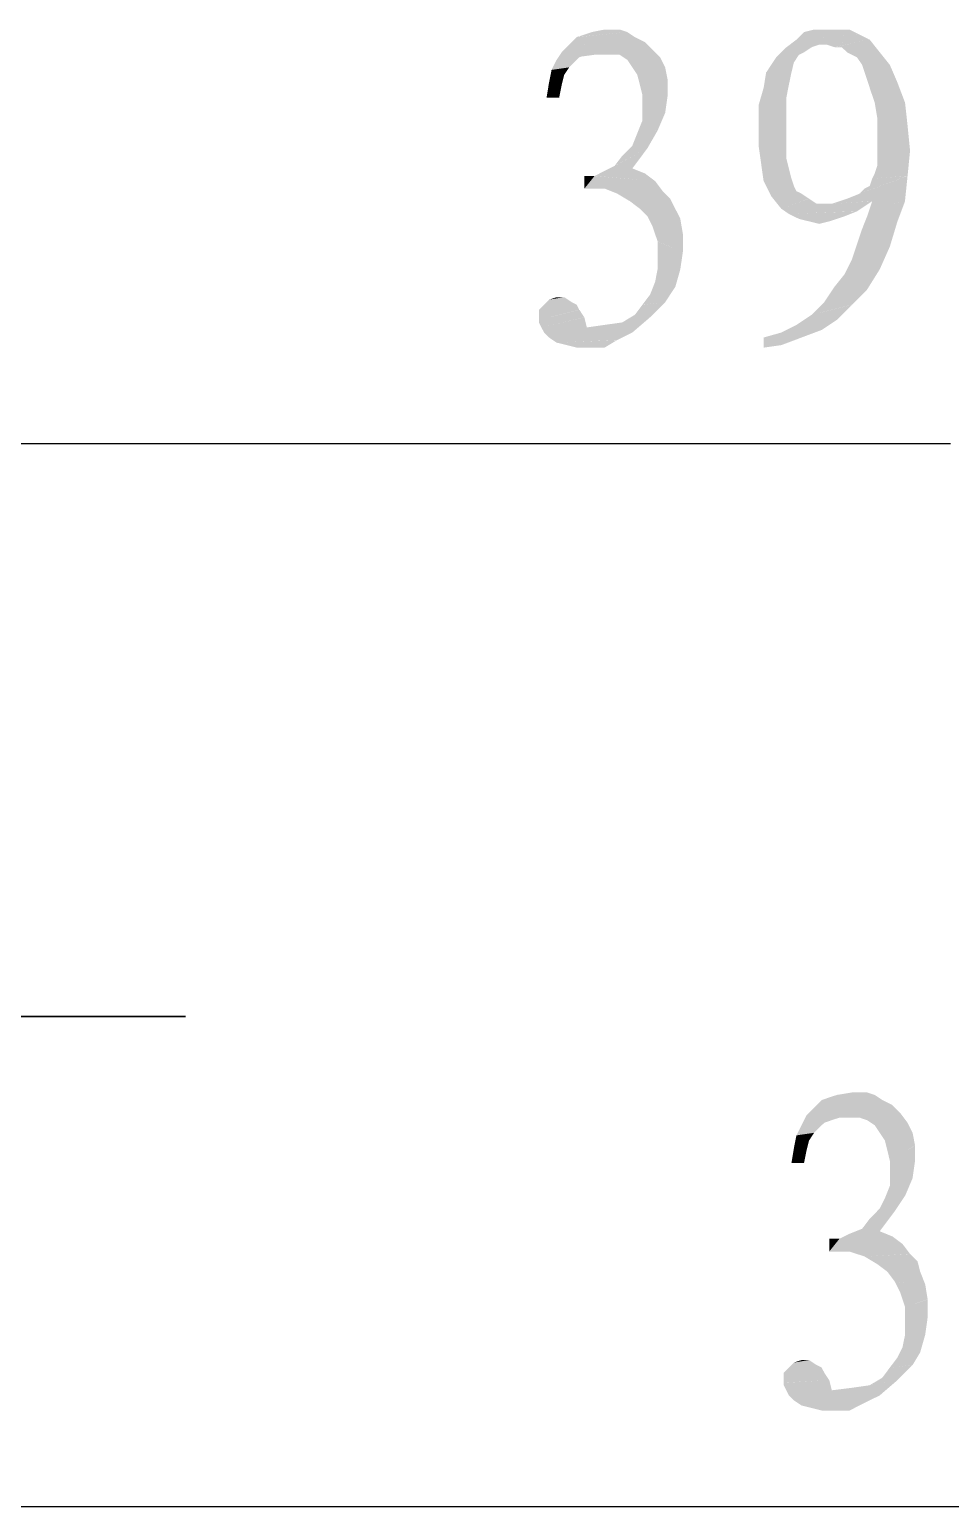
# Model space of a CAD drawing. Header units: millimetres. Extents: x 25 to 550, y -188 to 205.
# Drawn here: x 372.25 to 382.54, y 142.1 to 158.6 of the extents above; entities that cross this region are included whole.
import ezdxf

# ---------------------------------------------------------------- set-up
doc = ezdxf.new("R2010")
doc.units = ezdxf.units.MM
doc.layers.add('PDF_图层 1', color=7, linetype='Continuous', true_color=0x231f20)

msp = doc.modelspace()

# ---------------------------------------------------------------- linework, layer by layer
at = {"layer": 'PDF_图层 1', "color": 7, "lineweight": -3}
for points in [[(362.735, 153.976), (382.542, 153.976)], [(367.729, 147.571), (373.993, 147.571), (365.246, 147.571)], [(368.237, 142.097), (385.279, 142.097)]]:
    msp.add_lwpolyline(points, dxfattribs=at)
at = {"layer": 'PDF_图层 1', "color": 7, "transparency": 33554559}
for points in [[(379.015, 158.518), (378.281, 158.434), (379.128, 158.462)], [(378.366, 158.518), (378.282, 158.434), (379.016, 158.518)], [(379.128, 158.462), (378.282, 158.434), (379.213, 158.377)], [(378.451, 158.547), (378.366, 158.519), (378.931, 158.575)], [(378.931, 158.575), (378.366, 158.518), (379.015, 158.518)], [(378.536, 158.575), (378.451, 158.547), (378.931, 158.575)], [(378.677, 158.603), (378.535, 158.575), (378.846, 158.603)], [(378.846, 158.603), (378.535, 158.575), (378.931, 158.575)], [(380.708, 158.405), (381.075, 158.434), (381.64, 158.49)], [(380.821, 158.49), (380.709, 158.405), (381.64, 158.49)], [(380.906, 158.575), (380.821, 158.49), (381.526, 158.547)], [(381.527, 158.547), (380.821, 158.49), (381.639, 158.49)], [(381.216, 158.603), (380.906, 158.575), (381.414, 158.603)], [(381.019, 158.603), (380.906, 158.575), (381.216, 158.603)], [(381.414, 158.603), (380.906, 158.575), (381.526, 158.547)], [(381.075, 158.434), (381.16, 158.434), (381.639, 158.49)], [(381.16, 158.434), (381.244, 158.406), (381.64, 158.49)], [(381.244, 158.405), (381.329, 158.405), (381.64, 158.49)], [(381.329, 158.405), (381.386, 158.349), (381.64, 158.49)], [(381.64, 158.49), (381.386, 158.349), (381.752, 158.349)], [(378.197, 158.349), (378.141, 158.265), (378.564, 158.321)], [(378.141, 158.265), (378.395, 158.293), (378.479, 158.321)], [(378.479, 158.321), (378.141, 158.264), (378.564, 158.321)], [(378.282, 158.434), (378.197, 158.349), (379.213, 158.377)], [(378.197, 158.349), (378.564, 158.321), (379.213, 158.377)], [(378.564, 158.321), (378.677, 158.321), (379.213, 158.377)], [(378.677, 158.321), (378.762, 158.321), (379.213, 158.377)], [(378.762, 158.321), (378.846, 158.321), (379.213, 158.377)], [(379.213, 158.377), (378.846, 158.321), (379.298, 158.293)], [(378.846, 158.321), (378.931, 158.264), (379.298, 158.293)], [(380.595, 158.293), (380.906, 158.349), (380.99, 158.405)], [(380.595, 158.293), (380.849, 158.321), (380.906, 158.349)], [(380.595, 158.293), (380.793, 158.236), (380.849, 158.321)], [(380.708, 158.405), (380.596, 158.293), (380.99, 158.405)], [(380.708, 158.405), (380.99, 158.405), (381.075, 158.434)], [(381.386, 158.349), (381.442, 158.321), (381.752, 158.349)], [(381.442, 158.321), (381.498, 158.293), (381.752, 158.349)], [(381.498, 158.293), (381.555, 158.208), (381.752, 158.349)], [(381.752, 158.349), (381.555, 158.208), (381.865, 158.208)], [(378.084, 158.152), (378.056, 158.01), (378.225, 158.095)], [(378.141, 158.265), (378.084, 158.152), (378.338, 158.236)], [(378.084, 158.152), (378.281, 158.18), (378.338, 158.236)], [(378.084, 158.152), (378.225, 158.095), (378.281, 158.18)], [(378.141, 158.265), (378.338, 158.236), (378.395, 158.293)], [(378.931, 158.265), (378.987, 158.18), (379.298, 158.293)], [(379.298, 158.293), (378.987, 158.18), (379.354, 158.18)], [(378.987, 158.18), (379.044, 158.095), (379.353, 158.18)], [(379.354, 158.18), (379.043, 158.095), (379.382, 158.039)], [(380.482, 158.123), (380.765, 158.123), (380.793, 158.236)], [(380.595, 158.293), (380.483, 158.123), (380.793, 158.236)], [(381.555, 158.208), (381.583, 158.123), (381.865, 158.208)], [(381.865, 158.208), (381.583, 158.123), (381.95, 158.011)], [(378.056, 158.011), (378.028, 157.841), (378.197, 157.982)], [(378.028, 157.841), (378.169, 157.841), (378.197, 157.982)], [(378.056, 158.011), (378.197, 157.982), (378.225, 158.095)], [(379.043, 158.095), (379.072, 157.982), (379.382, 158.039)], [(379.072, 157.982), (379.1, 157.869), (379.382, 158.039)], [(379.382, 158.039), (379.1, 157.869), (379.382, 157.869)], [(380.455, 157.954), (380.736, 157.982), (380.765, 158.123)], [(380.482, 158.123), (380.455, 157.954), (380.765, 158.123)], [(380.455, 157.954), (380.708, 157.841), (380.736, 157.982)], [(381.583, 158.123), (381.64, 157.954), (381.95, 158.011)], [(381.639, 157.954), (381.696, 157.785), (381.95, 158.011)], [(381.95, 158.011), (381.696, 157.785), (382.035, 157.785)], [(379.1, 157.869), (379.1, 157.728), (379.382, 157.869)], [(379.1, 157.728), (379.354, 157.672), (379.382, 157.869)], [(380.455, 157.954), (380.398, 157.757), (380.708, 157.841)], [(380.708, 157.841), (380.398, 157.757), (380.708, 157.644)], [(379.1, 157.728), (379.1, 157.587), (379.354, 157.672)], [(379.1, 157.587), (379.269, 157.474), (379.354, 157.672)], [(380.398, 157.757), (380.398, 157.531), (380.709, 157.644)], [(380.708, 157.644), (380.398, 157.531), (380.708, 157.474)], [(381.696, 157.785), (381.724, 157.616), (382.035, 157.785)], [(382.035, 157.785), (381.724, 157.616), (382.063, 157.531)], [(379.043, 157.446), (378.987, 157.305), (379.27, 157.474)], [(378.987, 157.305), (379.156, 157.277), (379.269, 157.474)], [(379.1, 157.587), (379.043, 157.446), (379.269, 157.474)], [(380.398, 157.531), (380.398, 157.305), (380.709, 157.474)], [(380.708, 157.474), (380.398, 157.305), (380.708, 157.305)], [(381.724, 157.616), (381.724, 157.446), (382.063, 157.531)], [(381.724, 157.446), (381.724, 157.305), (382.063, 157.531)], [(382.063, 157.531), (381.724, 157.305), (382.091, 157.249)], [(378.874, 157.192), (378.789, 157.08), (379.156, 157.277)], [(378.789, 157.079), (378.987, 157.051), (379.156, 157.277)], [(378.987, 157.305), (378.874, 157.192), (379.156, 157.277)], [(380.398, 157.305), (380.426, 157.108), (380.709, 157.305)], [(380.708, 157.305), (380.426, 157.108), (380.708, 157.164)], [(380.708, 157.164), (380.426, 157.108), (380.736, 157.051)], [(381.724, 157.079), (381.696, 156.995), (382.091, 157.249)], [(381.696, 156.995), (382.063, 156.967), (382.091, 157.249)], [(381.724, 157.305), (381.724, 157.164), (382.091, 157.249)], [(381.724, 157.164), (381.724, 157.079), (382.091, 157.249)], [(378.677, 157.023), (378.564, 156.966), (379.128, 156.995)], [(379.128, 156.995), (378.564, 156.967), (379.241, 156.91)], [(378.789, 157.079), (378.677, 157.023), (378.987, 157.051)], [(378.987, 157.051), (378.677, 157.023), (379.128, 156.995)], [(380.426, 157.108), (380.454, 156.91), (380.737, 157.051)], [(380.736, 157.051), (380.455, 156.91), (380.765, 156.938)], [(381.696, 156.995), (381.668, 156.938), (382.063, 156.967)], [(378.564, 156.966), (378.451, 156.825), (379.241, 156.91)], [(378.451, 156.966), (378.451, 156.825), (378.564, 156.966)], [(378.451, 156.826), (378.677, 156.826), (379.241, 156.91)], [(379.241, 156.91), (378.677, 156.826), (379.326, 156.797)], [(378.677, 156.826), (378.818, 156.769), (379.326, 156.797)], [(380.765, 156.938), (380.454, 156.91), (380.793, 156.854)], [(380.455, 156.91), (380.539, 156.741), (380.793, 156.854)], [(380.793, 156.854), (380.539, 156.741), (380.821, 156.797)], [(381.527, 156.769), (381.386, 156.712), (382.063, 156.966)], [(381.386, 156.712), (381.668, 156.685), (382.063, 156.966)], [(381.583, 156.826), (381.526, 156.769), (382.063, 156.967)], [(381.64, 156.854), (381.583, 156.826), (382.063, 156.966)], [(381.668, 156.938), (381.64, 156.854), (382.063, 156.966)], [(381.668, 156.685), (382.034, 156.685), (382.063, 156.966)], [(379.326, 156.797), (378.818, 156.769), (379.41, 156.712)], [(378.818, 156.769), (378.959, 156.685), (379.41, 156.712)], [(378.959, 156.685), (379.072, 156.6), (379.41, 156.712)], [(379.41, 156.712), (379.072, 156.6), (379.467, 156.6)], [(380.821, 156.797), (380.539, 156.741), (380.878, 156.769)], [(380.878, 156.769), (380.539, 156.741), (380.962, 156.712)], [(380.539, 156.741), (380.652, 156.6), (380.962, 156.713)], [(380.962, 156.712), (380.652, 156.6), (381.047, 156.656)], [(380.652, 156.6), (381.498, 156.572), (381.668, 156.685)], [(381.216, 156.656), (380.652, 156.6), (381.668, 156.684)], [(381.132, 156.656), (380.652, 156.6), (381.216, 156.656)], [(381.047, 156.656), (380.652, 156.6), (381.132, 156.656)], [(381.386, 156.712), (381.216, 156.656), (381.668, 156.685)], [(381.64, 156.6), (381.611, 156.515), (382.035, 156.685)], [(381.611, 156.515), (381.95, 156.458), (382.035, 156.685)], [(381.668, 156.685), (381.64, 156.6), (382.034, 156.685)], [(379.072, 156.6), (379.156, 156.515), (379.467, 156.6)], [(379.467, 156.6), (379.156, 156.515), (379.524, 156.487)], [(379.156, 156.515), (379.213, 156.402), (379.523, 156.487)], [(379.523, 156.487), (379.213, 156.402), (379.552, 156.318)], [(380.652, 156.6), (380.736, 156.543), (381.498, 156.572)], [(380.736, 156.543), (381.357, 156.515), (381.498, 156.571)], [(380.736, 156.543), (380.849, 156.487), (381.357, 156.515)], [(380.849, 156.487), (381.273, 156.487), (381.357, 156.515)], [(380.849, 156.487), (380.962, 156.459), (381.273, 156.487)], [(380.962, 156.459), (381.188, 156.459), (381.273, 156.487)], [(381.611, 156.515), (381.555, 156.374), (381.95, 156.458)], [(379.213, 156.402), (379.27, 156.233), (379.552, 156.318)], [(379.552, 156.318), (379.27, 156.233), (379.552, 156.12)], [(380.962, 156.459), (381.075, 156.431), (381.188, 156.459)], [(381.555, 156.374), (381.498, 156.205), (381.95, 156.459)], [(381.498, 156.205), (381.865, 156.177), (381.95, 156.459)], [(379.269, 156.233), (379.269, 156.092), (379.552, 156.12)], [(381.498, 156.205), (381.442, 156.035), (381.865, 156.177)], [(381.442, 156.035), (381.752, 155.923), (381.865, 156.177)], [(379.269, 156.092), (379.269, 155.923), (379.552, 156.12)], [(379.269, 155.923), (379.523, 155.923), (379.552, 156.12)], [(381.442, 156.035), (381.357, 155.866), (381.752, 155.923)], [(379.269, 155.923), (379.241, 155.781), (379.523, 155.923)], [(379.241, 155.781), (379.467, 155.725), (379.523, 155.923)], [(381.357, 155.866), (381.244, 155.725), (381.752, 155.923)], [(381.244, 155.725), (381.611, 155.697), (381.752, 155.923)], [(379.241, 155.781), (379.185, 155.64), (379.467, 155.725)], [(379.185, 155.64), (379.354, 155.556), (379.466, 155.725)], [(381.244, 155.725), (381.132, 155.556), (381.611, 155.697)], [(381.132, 155.556), (381.442, 155.528), (381.611, 155.697)], [(378, 155.527), (377.943, 155.471), (378.366, 155.527)], [(378.366, 155.527), (377.943, 155.471), (378.394, 155.471)], [(378.056, 155.584), (378, 155.527), (378.31, 155.556)], [(378.31, 155.556), (378, 155.528), (378.366, 155.528)], [(378.141, 155.612), (378.056, 155.584), (378.225, 155.612)], [(378.225, 155.612), (378.056, 155.584), (378.31, 155.556)], [(379.015, 155.415), (379.185, 155.387), (379.354, 155.556)], [(379.1, 155.527), (379.016, 155.415), (379.354, 155.556)], [(379.185, 155.64), (379.1, 155.528), (379.354, 155.556)], [(381.132, 155.556), (380.99, 155.415), (381.442, 155.528)], [(380.99, 155.415), (381.273, 155.358), (381.442, 155.527)], [(378.395, 155.471), (377.943, 155.358), (378.451, 155.386)], [(377.943, 155.471), (377.943, 155.358), (378.394, 155.471)], [(377.943, 155.33), (377.971, 155.274), (378.451, 155.387)], [(377.943, 155.358), (377.943, 155.33), (378.451, 155.386)], [(378.451, 155.386), (377.971, 155.274), (378.479, 155.274)], [(378.874, 155.33), (378.677, 155.302), (378.987, 155.217)], [(379.015, 155.415), (378.874, 155.33), (379.185, 155.387)], [(378.874, 155.33), (378.987, 155.217), (379.185, 155.387)], [(380.99, 155.415), (380.821, 155.302), (381.273, 155.358)], [(380.821, 155.302), (381.103, 155.245), (381.273, 155.358)], [(377.971, 155.274), (378, 155.217), (378.479, 155.274)], [(378.479, 155.274), (378, 155.217), (378.987, 155.217)], [(378, 155.217), (378.056, 155.161), (378.987, 155.217)], [(378.056, 155.161), (378.818, 155.133), (378.987, 155.217)], [(378.056, 155.161), (378.141, 155.104), (378.818, 155.133)], [(378.677, 155.302), (378.479, 155.274), (378.987, 155.217)], [(380.455, 155.161), (380.878, 155.161), (381.104, 155.246)], [(380.652, 155.217), (380.455, 155.161), (381.103, 155.245)], [(380.455, 155.048), (380.652, 155.076), (380.878, 155.161)], [(380.455, 155.161), (380.455, 155.048), (380.878, 155.161)], [(380.821, 155.302), (380.652, 155.217), (381.103, 155.245)], [(378.141, 155.104), (378.254, 155.076), (378.818, 155.132)], [(378.254, 155.076), (378.366, 155.048), (378.818, 155.133)], [(378.366, 155.048), (378.508, 155.048), (378.818, 155.133)], [(378.508, 155.048), (378.677, 155.048), (378.818, 155.133)], [(381.781, 146.639), (381.019, 146.555), (381.893, 146.583)], [(381.103, 146.639), (381.019, 146.555), (381.781, 146.639)], [(381.893, 146.583), (381.019, 146.555), (381.978, 146.498)], [(381.188, 146.668), (381.103, 146.639), (381.696, 146.696)], [(381.696, 146.696), (381.103, 146.639), (381.781, 146.639)], [(381.273, 146.696), (381.188, 146.668), (381.696, 146.696)], [(381.442, 146.724), (381.273, 146.696), (381.611, 146.724)], [(381.611, 146.724), (381.273, 146.696), (381.696, 146.696)], [(380.934, 146.47), (380.878, 146.357), (381.301, 146.442)], [(380.878, 146.357), (381.216, 146.414), (381.301, 146.442)], [(380.878, 146.357), (381.132, 146.385), (381.216, 146.414)], [(381.019, 146.555), (380.934, 146.47), (381.978, 146.498)], [(380.934, 146.47), (381.301, 146.442), (381.978, 146.498)], [(381.301, 146.442), (381.414, 146.442), (381.978, 146.498)], [(381.414, 146.442), (381.526, 146.442), (381.978, 146.498)], [(381.527, 146.442), (381.611, 146.414), (381.978, 146.498)], [(381.978, 146.498), (381.611, 146.414), (382.063, 146.385)], [(381.611, 146.414), (381.696, 146.357), (382.063, 146.385)], [(380.878, 146.357), (380.821, 146.245), (381.075, 146.329)], [(380.821, 146.244), (381.019, 146.273), (381.075, 146.329)], [(380.821, 146.244), (380.963, 146.188), (381.019, 146.273)], [(380.878, 146.357), (381.075, 146.329), (381.132, 146.385)], [(381.696, 146.357), (381.752, 146.273), (382.063, 146.385)], [(382.063, 146.385), (381.752, 146.273), (382.119, 146.273)], [(381.752, 146.273), (381.809, 146.188), (382.119, 146.273)], [(382.119, 146.273), (381.809, 146.188), (382.147, 146.131)], [(380.793, 146.103), (380.765, 145.934), (380.934, 146.075)], [(380.821, 146.244), (380.793, 146.103), (380.963, 146.188)], [(380.793, 146.103), (380.934, 146.075), (380.962, 146.188)], [(381.809, 146.188), (381.837, 146.075), (382.147, 146.131)], [(381.837, 146.075), (381.865, 145.962), (382.147, 146.132)], [(382.147, 146.131), (381.865, 145.962), (382.147, 145.962)], [(380.765, 145.934), (380.906, 145.934), (380.934, 146.075)], [(381.865, 145.962), (381.865, 145.821), (382.147, 145.962)], [(381.865, 145.821), (382.119, 145.765), (382.147, 145.962)], [(381.865, 145.821), (381.865, 145.68), (382.119, 145.765)], [(381.865, 145.68), (382.035, 145.567), (382.119, 145.765)], [(381.865, 145.68), (381.809, 145.539), (382.035, 145.567)], [(381.752, 145.426), (381.64, 145.313), (381.922, 145.398)], [(381.809, 145.539), (381.752, 145.426), (382.035, 145.567)], [(381.752, 145.426), (381.921, 145.398), (382.034, 145.567)], [(381.64, 145.313), (381.555, 145.2), (381.921, 145.398)], [(381.555, 145.2), (381.752, 145.172), (381.921, 145.398)], [(381.414, 145.144), (381.301, 145.088), (381.893, 145.116)], [(381.893, 145.116), (381.301, 145.088), (382.006, 145.031)], [(381.555, 145.2), (381.414, 145.144), (381.752, 145.172)], [(381.752, 145.172), (381.414, 145.144), (381.893, 145.115)], [(381.301, 145.088), (381.188, 144.946), (382.006, 145.031)], [(381.188, 145.088), (381.188, 144.946), (381.301, 145.088)], [(381.188, 144.946), (381.414, 144.946), (382.006, 145.031)], [(382.006, 145.031), (381.414, 144.946), (382.091, 144.919)], [(381.414, 144.946), (381.583, 144.89), (382.091, 144.919)], [(382.091, 144.918), (381.583, 144.89), (382.175, 144.834)], [(381.583, 144.89), (381.724, 144.805), (382.175, 144.834)], [(381.724, 144.805), (381.837, 144.721), (382.175, 144.834)], [(382.175, 144.834), (381.837, 144.721), (382.204, 144.721)], [(381.837, 144.721), (381.921, 144.608), (382.204, 144.721)], [(381.921, 144.608), (381.978, 144.495), (382.26, 144.58)], [(382.204, 144.721), (381.922, 144.608), (382.26, 144.58)], [(382.26, 144.58), (381.978, 144.495), (382.288, 144.41)], [(381.978, 144.495), (382.035, 144.326), (382.289, 144.411)], [(382.288, 144.41), (382.035, 144.326), (382.288, 144.213)], [(382.035, 144.326), (382.035, 144.185), (382.288, 144.213)], [(382.035, 144.185), (382.035, 144.015), (382.288, 144.213)], [(382.035, 144.015), (382.26, 144.015), (382.288, 144.213)], [(382.035, 144.015), (382.006, 143.874), (382.26, 144.015)], [(382.006, 143.874), (382.204, 143.818), (382.26, 144.015)], [(382.006, 143.874), (381.95, 143.761), (382.204, 143.818)], [(381.95, 143.761), (382.119, 143.677), (382.204, 143.818)], [(380.736, 143.649), (380.68, 143.592), (381.103, 143.649)], [(381.103, 143.649), (380.68, 143.592), (381.132, 143.592)], [(380.793, 143.705), (380.736, 143.648), (381.047, 143.677)], [(381.047, 143.677), (380.736, 143.649), (381.104, 143.649)], [(380.878, 143.733), (380.793, 143.705), (380.962, 143.733)], [(380.962, 143.733), (380.793, 143.705), (381.047, 143.676)], [(381.781, 143.536), (381.95, 143.508), (382.119, 143.677)], [(381.865, 143.649), (381.781, 143.536), (382.119, 143.676)], [(381.95, 143.761), (381.865, 143.649), (382.119, 143.677)], [(381.132, 143.592), (380.68, 143.48), (381.188, 143.508)], [(380.68, 143.592), (380.68, 143.48), (381.132, 143.592)], [(380.68, 143.479), (380.68, 143.451), (381.188, 143.508)], [(380.68, 143.451), (380.708, 143.395), (381.188, 143.508)], [(381.188, 143.508), (380.708, 143.395), (381.216, 143.395)], [(381.639, 143.451), (381.442, 143.423), (381.752, 143.338)], [(381.781, 143.536), (381.639, 143.451), (381.95, 143.508)], [(381.64, 143.451), (381.752, 143.338), (381.95, 143.508)], [(380.708, 143.395), (380.736, 143.338), (381.216, 143.395)], [(381.216, 143.395), (380.736, 143.338), (381.752, 143.338)], [(380.736, 143.338), (380.793, 143.282), (381.752, 143.338)], [(380.793, 143.282), (381.583, 143.254), (381.752, 143.338)], [(380.793, 143.282), (380.878, 143.225), (381.583, 143.254)], [(381.442, 143.423), (381.216, 143.395), (381.752, 143.338)], [(380.878, 143.225), (380.99, 143.197), (381.583, 143.254)], [(380.99, 143.197), (381.103, 143.169), (381.583, 143.254)], [(381.103, 143.169), (381.244, 143.169), (381.583, 143.254)], [(381.244, 143.169), (381.414, 143.169), (381.583, 143.254)]]:
    msp.add_solid(points, dxfattribs=at)

doc.saveas('drawing.dxf')
